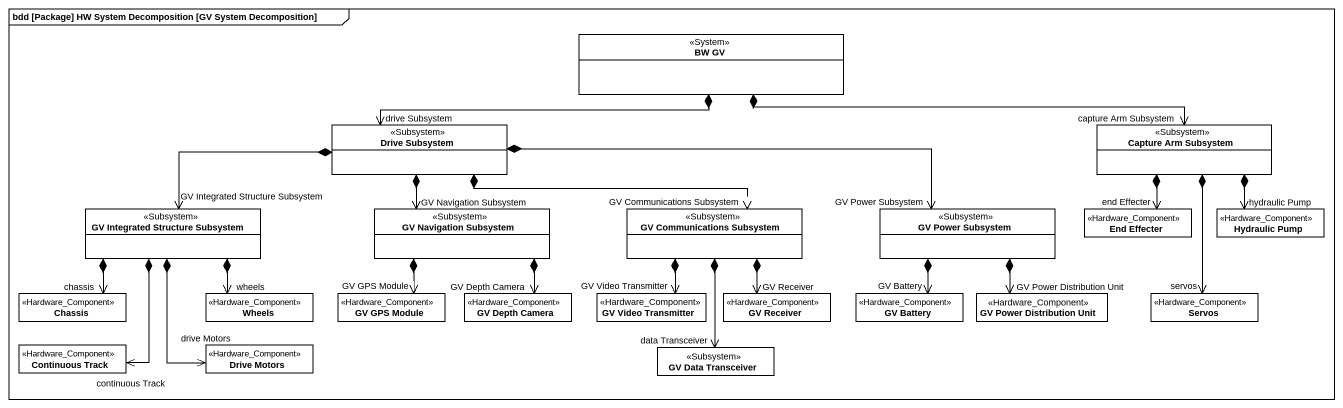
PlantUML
@startuml
mainframe bdd [Package] HW System Decomposition [GV System Decomposition]
hide circle
hide empty members
class "BW GV" as BW_GV <<System>> #FFFFFF
class "Drive Subsystem" as Drive_Subsystem <<Subsystem>> #FFFFFF
class "Capture Arm Subsystem" as Capture_Arm_Subsystem <<Subsystem>> #FFFFFF
class "GV Integrated Structure Subsystem" as GV_Integrated_Structure <<Subsystem>> #FFFFFF
class "GV Navigation Subsystem" as GV_Navigation_Subsystem <<Subsystem>> #FFFFFF
class "GV Communications Subsystem" as GV_Communications_Subsystem <<Subsystem>> #FFFFFF
class "GV Power Subsystem" as GV_Power_Subsystem <<Subsystem>> #FFFFFF
class "End Effecter" as End_Effecter <<Hardware_Component>> #FFFFFF
class "Hydraulic Pump" as Hydraulic_Pump <<Hardware_Component>> #FFFFFF
class Chassis <<Hardware_Component>> #FFFFFF
class Wheels <<Hardware_Component>> #FFFFFF
class "GV GPS Module" as GV_GPS_Module <<Hardware_Component>> #FFFFFF
class "GV Depth Camera" as GV_Depth_Camera <<Hardware_Component>> #FFFFFF
class "GV Video Transmitter" as GV_Video_Transmitter <<Hardware_Component>> #FFFFFF
class "GV Receiver" as GV_Receiver <<Hardware_Component>> #FFFFFF
class "GV Battery" as GV_Battery <<Hardware_Component>> #FFFFFF
class "GV Power Distribution Unit" as GV_Power_Distribution_Unit <<Hardware_Component>> #FFFFFF
class Servos <<Hardware_Component>> #FFFFFF
class "Continuous Track" as Continuous_Track <<Hardware_Component>> #FFFFFF
class "Drive Motors" as Drive_Motors <<Hardware_Component>> #FFFFFF
class "GV Data Transceiver" as GV_Data_Transceiver <<Subsystem>> #FFFFFF
BW_GV *-left-> "drive Subsystem" Drive_Subsystem
BW_GV *-right-> "capture Arm Subsystem" Capture_Arm_Subsystem
Drive_Subsystem *-left-> "GV Integrated Structure Subsystem" GV_Integrated_Structure
Drive_Subsystem *--> "GV Navigation Subsystem" GV_Navigation_Subsystem
Drive_Subsystem *-right-> "GV Communications Subsystem" GV_Communications_Subsystem
Drive_Subsystem *-right-> "GV Power Subsystem" GV_Power_Subsystem
Capture_Arm_Subsystem *--> "end Effecter" End_Effecter
Capture_Arm_Subsystem *--> "hydraulic Pump" Hydraulic_Pump
Capture_Arm_Subsystem *--> "servos" Servos
GV_Integrated_Structure *--> "chassis" Chassis
GV_Integrated_Structure *--> "wheels" Wheels
GV_Integrated_Structure *--> "continuous Track" Continuous_Track
GV_Integrated_Structure *--> "drive Motors" Drive_Motors
GV_Navigation_Subsystem *--> "GV GPS Module" GV_GPS_Module
GV_Navigation_Subsystem *--> "GV Depth Camera" GV_Depth_Camera
GV_Communications_Subsystem *--> "GV Video Transmitter" GV_Video_Transmitter
GV_Communications_Subsystem *--> "GV Receiver" GV_Receiver
GV_Communications_Subsystem *--> "data Transceiver" GV_Data_Transceiver
GV_Power_Subsystem *--> "GV Battery" GV_Battery
GV_Power_Subsystem *--> "GV Power Distribution Unit" GV_Power_Distribution_Unit
@enduml
